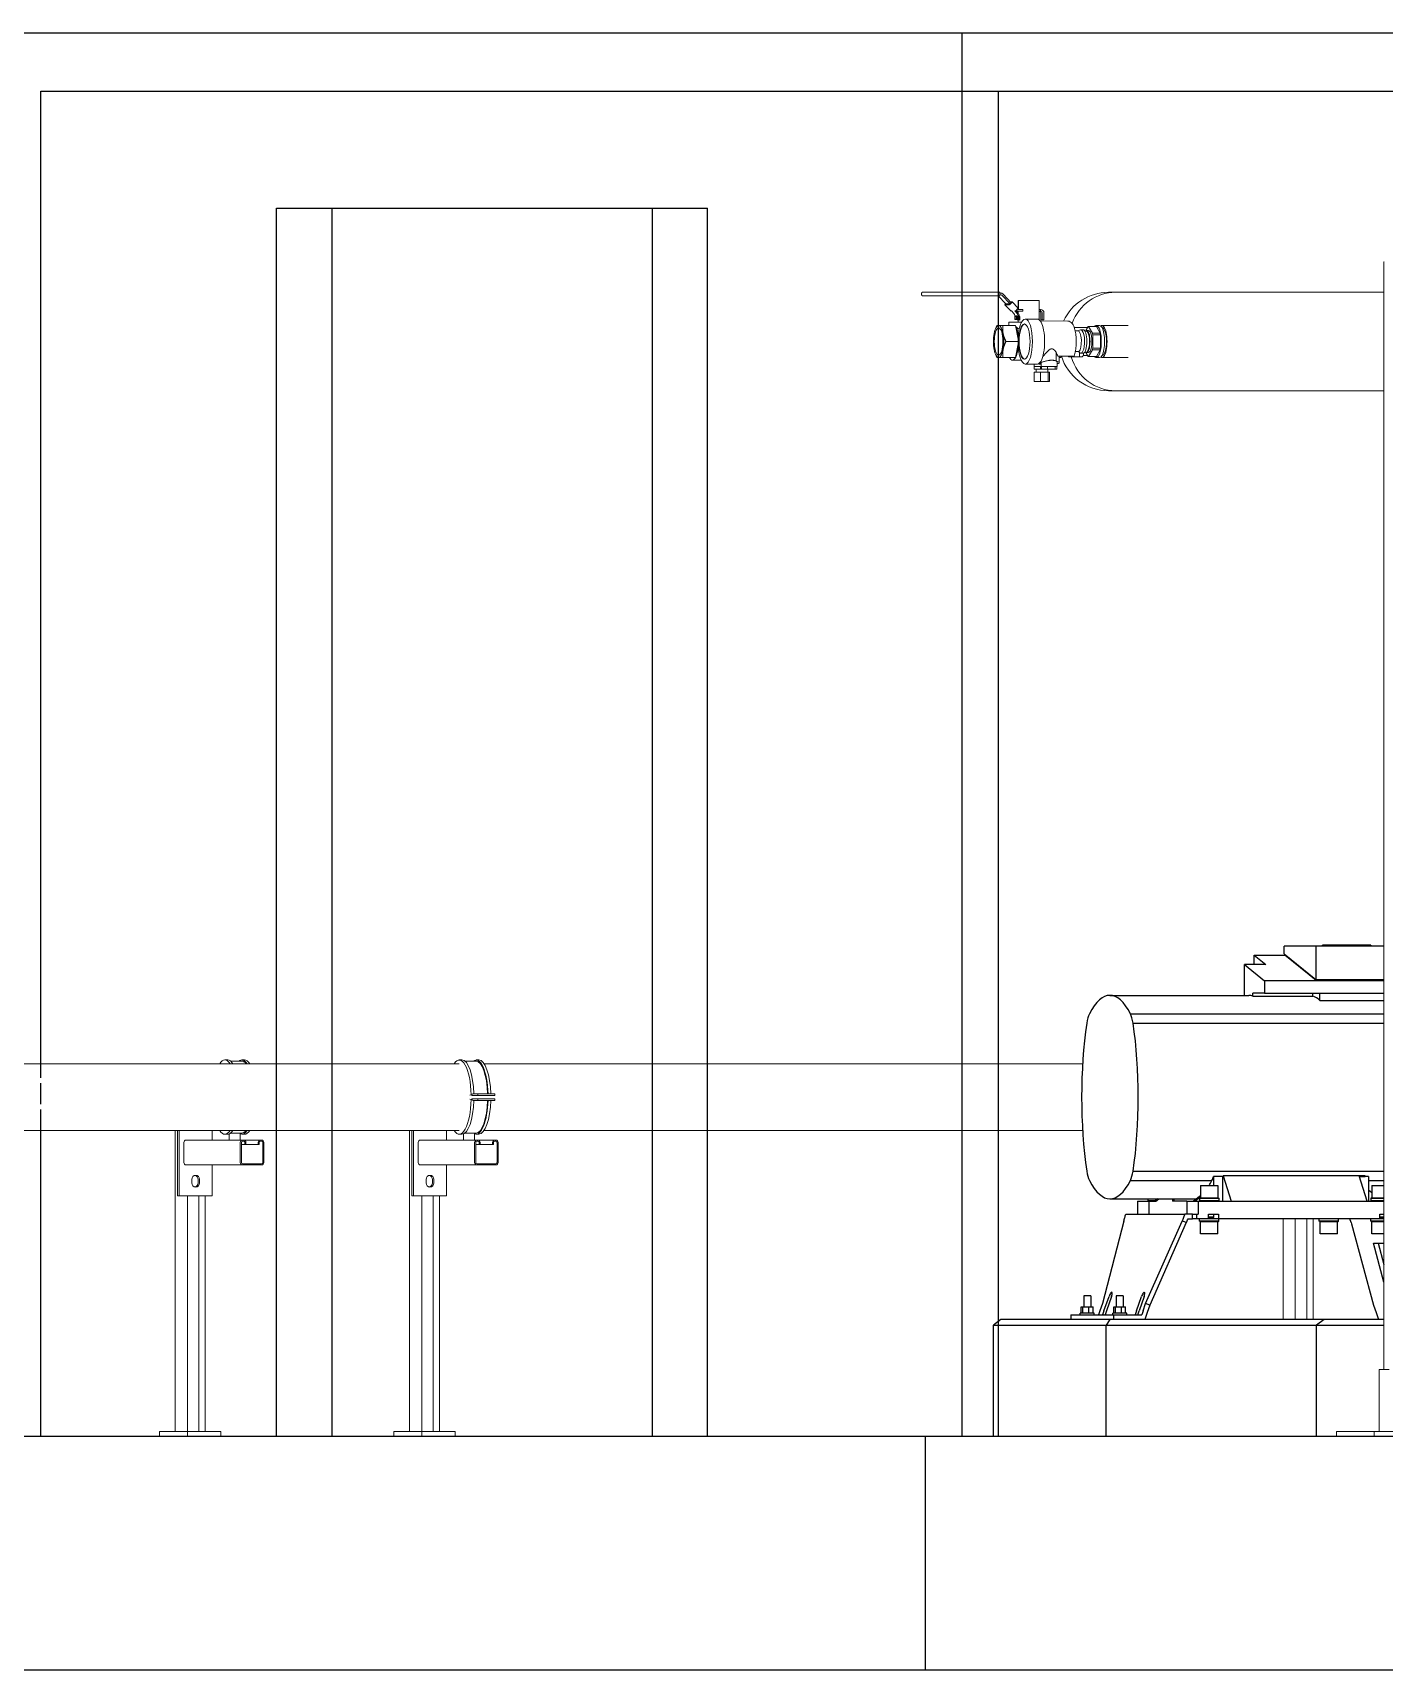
# Model space of a CAD drawing. Header units: millimetres. Extents: x -4172 to 126100, y -2 to 142133.
# Drawn here: x 5782 to 8093, y 42418 to 45218 of the extents above; entities that cross this region are included whole.
import ezdxf

# ---------------------------------------------------------------- set-up
doc = ezdxf.new("R2010")
doc.units = ezdxf.units.MM
doc.header["$LTSCALE"] = 100
doc.linetypes.add('DASHED', pattern=[0.2067, 0.1654, -0.0413])
doc.layers.add('Hidden', color=7, linetype='DASHED', lineweight=25)
doc.layers.add('Visible', color=7, linetype='Continuous', lineweight=25)
doc.layers.add('P_Biomass (BM)', color=150, linetype='Continuous', lineweight=18, true_color=0x007fff)

msp = doc.modelspace()

# ---------------------------------------------------------------- linework, layer by layer
at = {"layer": 'Hidden', "ltscale": 2.176968}
msp.add_line((5796, 43340.43), (5796, 43454.73), dxfattribs=at)
at = {"layer": 'P_Biomass (BM)'}
for p, q in [((8091.98, 44825.58), (8092.19, 44825.58)), ((8091.98, 42931.58), (8091.98, 44825.58)), ((8092.86, 44825.58), (8092.19, 44825.58)), ((7302.06, 44769.45), (7302.06, 44772.45)), ((7435.23, 44774.01), (7310.67, 44774.01)), ((7435.71, 44769.51), (7435.71, 44772.51)), ((7437.12, 44772.51), (7435.71, 44772.51)), ((7633.33, 44773.73), (7621.2, 44773.73)), ((7633.33, 44773.73), (7621.2, 44773.73)), ((7633.33, 44773.73), (8091.98, 44773.73)), ((7428.17, 44767.95), (7303.61, 44767.95)), ((7428.17, 44767.95), (7435.23, 44768.01)), ((7446.06, 44753.81), (7432.62, 44767.99)), ((7437.13, 44769.51), (7435.71, 44769.51)), ((7453.12, 44753.87), (7439.14, 44768.63)), ((7455.13, 44755.99), (7441.14, 44770.75)), ((7444.48, 44752.43), (7454.53, 44741.82)), ((7451.95, 44752.46), (7444.56, 44752.4)), ((7445.08, 44753.45), (7445.74, 44754.15)), ((7446.06, 44753.81), (7453.12, 44753.87)), ((7455.13, 44755.99), (7453.12, 44753.87)), ((7453.43, 44753.52), (7456.11, 44756.35)), ((7456.63, 44757.41), (7453.81, 44757.39)), ((7456.72, 44757.38), (7466.77, 44746.77)), ((7466.16, 44745.75), (7463.49, 44742.92)), ((7475.25, 44744.51), (7467.2, 44744.51)), ((7475.25, 44744.51), (7475.26, 44741.51)), ((7505.44, 44744.49), (7503.18, 44744.5)), ((7503.18, 44741.5), (7503.18, 44744.5)), ((7503.2, 44759.59), (7503.22, 44744.5)), ((7505.44, 44741.49), (7505.44, 44744.49)), ((7462.4, 44717.12), (7441.05, 44717.12)), ((7450.96, 44717.12), (7450.96, 44722.52)), ((7451.2, 44722.53), (7463.4, 44722.63)), ((7455.42, 44741.8), (7454.62, 44741.79)), ((7455.42, 44741.8), (7459.68, 44737.3)), ((7461.07, 44733.77), (7461.07, 44727.52)), ((7461.07, 44727.52), (7462.38, 44727.53)), ((7461.07, 44727.52), (7462.42, 44727.52)), ((7462, 44741.85), (7461.2, 44741.85)), ((7461.2, 44741.85), (7465.46, 44737.35)), ((7461.29, 44732.47), (7463.86, 44732.49)), ((7461.3, 44727.79), (7461.29, 44732.47)), ((7461.3, 44727.79), (7463.87, 44727.81)), ((7467.33, 44726.36), (7461.3, 44727.79)), ((7466.83, 44693.37), (7462.4, 44717.12)), ((7465.4, 44733.8), (7462.51, 44733.78)), ((7462.51, 44733.78), (7462.51, 44732.48)), ((7464.41, 44733.78), (7462.51, 44733.78)), ((7463.16, 44742.6), (7466.8, 44738.77)), ((7463.86, 44732.49), (7465.4, 44732.49)), ((7463.87, 44727.81), (7463.86, 44732.49)), ((7469.9, 44726.38), (7463.87, 44727.81)), ((7467.22, 44741.45), (7464.25, 44741.45)), ((7464.41, 44733.78), (7465.4, 44733.79)), ((7464.41, 44732.49), (7464.41, 44733.78)), ((7465.41, 44727.56), (7465.4, 44733.8)), ((7465.41, 44727.56), (7466.85, 44727.57)), ((7467.3, 44727.56), (7465.41, 44727.56)), ((7466.85, 44733.82), (7466.85, 44727.57)), ((7466.85, 44727.57), (7468.75, 44727.57)), ((7475.26, 44741.51), (7467.2, 44741.51)), ((7467.22, 44741.46), (7467.22, 44738.27)), ((7467.23, 44726.38), (7467.23, 44722.64)), ((7467.3, 44727.56), (7468.75, 44727.57)), ((7468.74, 44733.82), (7468.75, 44727.57)), ((7468.74, 44732.49), (7469.89, 44732.49)), ((7469.89, 44732.49), (7469.9, 44726.38)), ((7472.16, 44721.36), (7472.16, 44722.63)), ((7499.93, 44728.05), (7479.12, 44728.05)), ((7505.44, 44741.49), (7503.18, 44741.5)), ((7503.22, 44741.49), (7503.23, 44726.65)), ((7552.22, 44724.59), (7504.73, 44725.03)), ((7505.72, 44738.47), (7505.73, 44726.47)), ((7505.73, 44726.47), (7508.3, 44726.49)), ((7505.73, 44726.47), (7508.57, 44726.47)), ((7508.3, 44726.49), (7508.29, 44738.49)), ((7511.14, 44726.49), (7508.3, 44726.49)), ((7508.57, 44726.47), (7511.14, 44726.49)), ((7511.14, 44726.49), (7511.13, 44738.49)), ((7606, 44717.08), (7600.32, 44717.08)), ((7655.26, 44716.83), (7610.25, 44716.83)), ((7428.46, 44711.84), (7429.41, 44713.98)), ((7466.77, 44689.67), (7446.17, 44689.67)), ((7585.72, 44713.73), (7562.96, 44713.73)), ((7569.26, 44707.83), (7564.62, 44707.83)), ((7568.9, 44707.83), (7573.35, 44709.55)), ((7578.06, 44709.7), (7574.14, 44709.7)), ((7583.28, 44707.58), (7580.95, 44707.58)), ((7586.59, 44715.29), (7582.67, 44708.24)), ((7587.06, 44708.58), (7583.82, 44708.58)), ((7600.32, 44715.33), (7587.06, 44715.33)), ((7587.54, 44715.29), (7600.79, 44715.29)), ((7593.98, 44703.71), (7587.54, 44715.29)), ((7607.23, 44703.71), (7593.98, 44703.71)), ((7594.45, 44701.16), (7607.71, 44701.16)), ((7594.45, 44678), (7594.45, 44701.16)), ((7607.23, 44703.71), (7600.79, 44715.29)), ((7607.71, 44678), (7607.71, 44701.16)), ((7428.46, 44667.32), (7429.39, 44665.24)), ((7452.25, 44662.04), (7430.9, 44662.04)), ((7462.45, 44662.12), (7441.1, 44662.12)), ((7452.25, 44662.04), (7462.45, 44662.12)), ((7462.45, 44662.12), (7466.83, 44685.89)), ((7531.74, 44671.12), (7531.74, 44656.71)), ((7537.13, 44664.58), (7537.13, 44652.91)), ((7537.13, 44662.12), (7539.67, 44662.12)), ((7553.03, 44664.58), (7553.03, 44663.28)), ((7555.28, 44663.28), (7553.03, 44663.28)), ((7555.28, 44664.58), (7555.28, 44663.28)), ((7560.37, 44663.28), (7555.28, 44663.28)), ((7560.06, 44664.58), (7562.64, 44664.58)), ((7560.37, 44664.58), (7560.37, 44663.28)), ((7560.37, 44663.28), (7571.99, 44663.28)), ((7571.99, 44670.69), (7571.99, 44663.28)), ((7575.14, 44663.28), (7571.99, 44663.28)), ((7574.54, 44669.49), (7578.46, 44669.49)), ((7585.72, 44665.43), (7578.2, 44665.43)), ((7578.46, 44669.49), (7578.46, 44666.78)), ((7583.28, 44671.58), (7580.95, 44671.58)), ((7582.67, 44670.92), (7586.59, 44663.87)), ((7587.06, 44670.58), (7583.82, 44670.58)), ((7600.32, 44663.83), (7587.06, 44663.83)), ((7587.54, 44663.87), (7593.98, 44675.45)), ((7600.79, 44663.87), (7587.54, 44663.87)), ((7593.98, 44675.45), (7607.23, 44675.45)), ((7607.71, 44678), (7594.45, 44678)), ((7606, 44662.08), (7600.32, 44662.08)), ((7600.79, 44663.87), (7607.23, 44675.45)), ((7655.26, 44662.33), (7610.25, 44662.33)), ((7472.27, 44657.58), (7457.33, 44657.58)), ((7499.93, 44651.11), (7479.12, 44651.11)), ((7494.25, 44651.11), (7494.25, 44647.08)), ((7494.25, 44647.08), (7494.62, 44647.08)), ((7495.18, 44647.08), (7494.62, 44647.08)), ((7494.62, 44647.08), (7494.62, 44642.08)), ((7505.04, 44642.08), (7494.62, 44642.08)), ((7505.04, 44637.08), (7494.62, 44637.08)), ((7494.62, 44637.08), (7494.62, 44621.08)), ((7495.18, 44647.08), (7504.48, 44647.08)), ((7497.75, 44642.08), (7497.75, 44637.08)), ((7502.14, 44651.73), (7502.14, 44651.08)), ((7502.14, 44651.08), (7506.45, 44651.08)), ((7505.04, 44647.08), (7504.48, 44647.08)), ((7505.74, 44647.08), (7505.04, 44647.08)), ((7505.04, 44647.08), (7505.04, 44642.08)), ((7506.83, 44642.08), (7505.04, 44642.08)), ((7518.16, 44637.08), (7505.04, 44637.08)), ((7505.04, 44637.08), (7505.04, 44621.08)), ((7505.74, 44647.08), (7506.45, 44647.08)), ((7506.45, 44653.16), (7506.45, 44647.08)), ((7506.45, 44647.08), (7506.83, 44647.08)), ((7506.63, 44653.9), (7506.63, 44653.9)), ((7507.38, 44647.08), (7506.83, 44647.08)), ((7506.83, 44647.08), (7506.83, 44642.08)), ((7517.24, 44642.08), (7506.83, 44642.08)), ((7507.38, 44647.08), (7516.68, 44647.08)), ((7517.24, 44647.08), (7516.68, 44647.08)), ((7517.94, 44647.08), (7517.24, 44647.08)), ((7517.24, 44647.08), (7517.24, 44642.08)), ((7530.36, 44642.08), (7517.24, 44642.08)), ((7517.75, 44642.08), (7517.75, 44637.08)), ((7517.94, 44647.08), (7529.66, 44647.08)), ((7520.87, 44637.08), (7518.16, 44637.08)), ((7518.16, 44637.08), (7518.16, 44621.08)), ((7520.87, 44637.08), (7520.87, 44621.08)), ((7530.36, 44647.08), (7529.66, 44647.08)), ((7530.51, 44647.08), (7530.36, 44647.08)), ((7530.36, 44647.08), (7530.36, 44642.08)), ((7533.07, 44642.08), (7530.36, 44642.08)), ((7530.51, 44647.08), (7533.45, 44647.08)), ((7533.07, 44647.08), (7533.07, 44642.08)), ((7533.45, 44654.84), (7533.45, 44647.08)), ((7535.01, 44652.08), (7533.45, 44652.08)), ((7505.04, 44621.08), (7494.62, 44621.08)), ((7518.16, 44621.08), (7505.04, 44621.08)), ((7520.87, 44621.08), (7518.16, 44621.08)), ((7621.2, 44605.43), (7633.33, 44605.43)), ((7621.2, 44605.43), (7633.33, 44605.43)), ((7633.33, 44605.43), (8091.98, 44605.43)), ((6110.95, 43461.08), (6115.69, 43461.08)), ((6120.77, 43459.08), (6139.84, 43459.08)), ((6139.84, 43461.08), (6144.57, 43461.08)), ((6511.51, 43461.08), (6516.25, 43461.08)), ((6521.33, 43459.08), (6540.4, 43459.08)), ((6540.4, 43461.08), (6545.13, 43461.08)), ((5750.57, 43454.73), (6511.51, 43454.73)), ((6554.02, 43454.73), (7577.23, 43454.73)), ((6529.83, 43401.17), (6531.86, 43401.57)), ((6531.86, 43401.57), (6534.23, 43401.57)), ((6533.59, 43401.44), (6532.79, 43401.28)), ((6543.42, 43400.58), (6532.8, 43400.58)), ((6534.2, 43403.08), (6543.42, 43403.08)), ((6543.42, 43403.08), (6572.31, 43403.08)), ((6543.42, 43403.08), (6543.42, 43400.58)), ((6572.31, 43400.58), (6543.42, 43400.58)), ((6572.31, 43400.58), (6572.31, 43403.08)), ((6529.83, 43393.99), (6531.86, 43393.59)), ((6531.86, 43393.59), (6534.23, 43393.59)), ((6533.59, 43393.72), (6532.79, 43393.87)), ((6543.42, 43394.58), (6532.8, 43394.58)), ((6534.2, 43392.08), (6543.42, 43392.08)), ((6572.31, 43394.58), (6543.42, 43394.58)), ((6543.42, 43392.08), (6543.42, 43394.58)), ((6543.42, 43392.08), (6572.31, 43392.08)), ((6572.31, 43394.58), (6572.31, 43392.08)), ((5750.57, 43340.43), (6511.51, 43340.43)), ((6025.7, 42825.58), (6025.7, 43340.43)), ((6029.99, 43340.43), (6029.99, 43228.83)), ((6032.56, 43340.43), (6032.56, 43228.83)), ((6040.85, 43285.58), (6040.85, 43320.08)), ((6044.64, 43324.08), (6140.97, 43324.08)), ((6089.38, 43324.08), (6089.38, 43340.43)), ((6115.69, 43334.08), (6110.95, 43334.08)), ((6118.26, 43334.59), (6118.26, 43324.08)), ((6120.77, 43336.08), (6137.26, 43336.08)), ((6137.18, 43320.08), (6137.18, 43285.58)), ((6137.26, 43336.08), (6137.26, 43324.08)), ((6139.84, 43336.08), (6137.26, 43336.08)), ((6139.07, 43285.58), (6139.07, 43320.08)), ((6139.07, 43316.58), (6144.85, 43316.58)), ((6144.57, 43334.08), (6139.84, 43334.08)), ((6142.96, 43324.08), (6140.97, 43324.08)), ((6140.97, 43322.08), (6142.96, 43322.08)), ((6142.96, 43324.08), (6171.65, 43324.08)), ((6144.85, 43320.08), (6144.85, 43316.58)), ((6144.85, 43316.58), (6146.75, 43316.58)), ((6146.75, 43316.58), (6146.75, 43320.08)), ((6146.75, 43316.58), (6167.86, 43316.58)), ((6167.86, 43320.08), (6167.86, 43316.58)), ((6167.86, 43316.58), (6169.76, 43316.58)), ((6169.76, 43316.58), (6169.76, 43320.08)), ((6173.64, 43324.08), (6171.65, 43324.08)), ((6171.65, 43322.08), (6173.64, 43322.08)), ((6175.54, 43320.08), (6175.54, 43285.58)), ((6177.43, 43285.58), (6177.43, 43320.08)), ((6426.27, 42825.58), (6426.27, 43340.43)), ((6430.55, 43340.43), (6430.55, 43228.83)), ((6433.12, 43340.43), (6433.12, 43228.83)), ((6441.41, 43285.58), (6441.41, 43320.08)), ((6445.2, 43324.08), (6541.53, 43324.08)), ((6489.94, 43324.08), (6489.94, 43340.43)), ((6516.25, 43334.08), (6511.51, 43334.08)), ((6518.82, 43334.59), (6518.82, 43324.08)), ((6521.33, 43336.08), (6537.82, 43336.08)), ((6537.74, 43320.08), (6537.74, 43285.58)), ((6537.82, 43336.08), (6537.82, 43324.08)), ((6540.4, 43336.08), (6537.82, 43336.08)), ((6539.64, 43285.58), (6539.64, 43320.08)), ((6539.64, 43316.58), (6545.41, 43316.58)), ((6545.13, 43334.08), (6540.4, 43334.08)), ((6543.52, 43324.08), (6541.53, 43324.08)), ((6541.53, 43322.08), (6543.52, 43322.08)), ((6543.52, 43324.08), (6572.21, 43324.08)), ((6545.41, 43320.08), (6545.41, 43316.58)), ((6545.41, 43316.58), (6547.31, 43316.58)), ((6547.31, 43316.58), (6547.31, 43320.08)), ((6547.31, 43316.58), (6568.43, 43316.58)), ((6554.02, 43340.43), (7577.23, 43340.43)), ((6568.43, 43320.08), (6568.43, 43316.58)), ((6568.43, 43316.58), (6570.32, 43316.58)), ((6570.32, 43316.58), (6570.32, 43320.08)), ((6574.2, 43324.08), (6572.21, 43324.08)), ((6572.21, 43322.08), (6574.2, 43322.08)), ((6576.1, 43320.08), (6576.1, 43285.58)), ((6577.99, 43285.58), (6577.99, 43320.08)), ((6044.64, 43281.58), (6140.97, 43281.58)), ((6089.38, 43228.83), (6089.38, 43281.58)), ((6173.64, 43283.58), (6140.97, 43283.58)), ((6140.97, 43281.58), (6173.64, 43281.58)), ((6445.2, 43281.58), (6541.53, 43281.58)), ((6489.94, 43228.83), (6489.94, 43281.58)), ((6574.2, 43283.58), (6541.53, 43283.58)), ((6541.53, 43281.58), (6574.2, 43281.58)), ((6054.34, 43250.83), (6054.34, 43256.83)), ((6065.03, 43250.83), (6065.03, 43256.83)), ((6067.6, 43256.83), (6067.6, 43250.83)), ((6454.9, 43250.83), (6454.9, 43256.83)), ((6465.59, 43250.83), (6465.59, 43256.83)), ((6468.16, 43256.83), (6468.16, 43250.83)), ((6029.99, 43228.83), (6032.56, 43228.83)), ((6032.56, 43228.83), (6089.38, 43228.83)), ((6046.77, 42825.58), (6046.77, 43228.83)), ((6066.55, 42825.58), (6066.55, 43228.83)), ((6077.46, 42825.58), (6077.46, 43228.83)), ((6430.55, 43228.83), (6433.12, 43228.83)), ((6433.12, 43228.83), (6489.94, 43228.83)), ((6447.33, 42825.58), (6447.33, 43228.83)), ((6467.12, 42825.58), (6467.12, 43228.83)), ((6478.02, 42825.58), (6478.02, 43228.83)), ((7919.79, 43017.58), (7919.79, 43189.58)), ((7940.86, 43017.58), (7940.86, 43189.58)), ((7960.64, 43017.58), (7960.64, 43189.58)), ((7971.54, 43017.58), (7971.54, 43189.58)), ((8084.31, 42931.58), (8101.11, 42931.58)), ((8084.31, 42825.58), (8084.31, 42931.58)), ((5999.41, 42825.58), (6046.93, 42825.58)), ((5999.41, 42817.58), (5999.41, 42825.58)), ((6046.93, 42825.58), (6103.75, 42825.58)), ((6046.93, 42817.58), (6046.93, 42825.58)), ((6103.75, 42817.58), (6103.75, 42825.58)), ((6399.97, 42825.58), (6447.49, 42825.58)), ((6399.97, 42817.58), (6399.97, 42825.58)), ((6447.49, 42825.58), (6504.31, 42825.58)), ((6447.49, 42817.58), (6447.49, 42825.58)), ((6504.31, 42817.58), (6504.31, 42825.58)), ((8011.16, 42825.58), (8075.39, 42825.58)), ((8011.16, 42817.58), (8011.16, 42825.58)), ((8075.39, 42825.58), (8264.79, 42825.58)), ((8075.39, 42817.58), (8075.39, 42825.58))]:
    msp.add_line(p, q, dxfattribs=at)
for centre, radius, start, end in [((7310.67, 44772.51), 1.5, 90, 90.22106), ((7621.2, 44689.58), 84.15, 90, 155.36175), ((7621.2, 44689.58), 84.15, 90, 155.36175), ((7621.2, 44689.58), 84.15, 197.28282, 270), ((7621.2, 44689.58), 84.15, 197.28282, 270)]:
    msp.add_arc(centre, radius, start, end, dxfattribs=at)
for centre, major_axis, ratio, start_param, end_param in [((7435.23, 44772.51), (0, 1.5), 0.3211089, 4.7151113, 6.2831853), ((7437.13, 44766.51), (-0.05, 6), 0.9470388, 5.4897584, 6.2751565), ((7633.33, 44689.58), (0, 84.15), 0.9470423, 0, 1.1916114), ((7435.23, 44769.51), (0, -1.5), 0.3211089, 0.0027223, 1.5735187), ((7437.13, 44766.51), (-0.03, 3), 0.9470388, 5.4897584, 6.2751565), ((7445.57, 44753.46), (-1.09, -1.03), 0.2252352, 4.9495229, 6.5203192), ((7452.95, 44753.52), (-1.09, -1.03), 0.2252352, 0.2371339, 1.8079302), ((7455.63, 44756.35), (1.09, 1.03), 0.2252352, 4.9495229, 6.5203192), ((7467.19, 44747.51), (0.03, -3), 0.9470388, 5.6489844, 6.2751565), ((7465.68, 44745.74), (1.09, 1.03), 0.2252352, 4.9495229, 6.2831853), ((7485.2, 44759.58), (-18, -0.02), 0.0025782, 3.1415929, 6.2831855), ((7505.45, 44738.49), (-0.05, 6), 0.9470388, 4.7043602, 6.2751565), ((7433.65, 44689.58), (0, 27.5), 0.3211089, 0.0027223, 1.0499199), ((7433.65, 44689.58), (0, 27.5), 0.3211089, 5.2387101, 6.2859077), ((7455.46, 44722.53), (-4.5, 0), 0.0025782, 5.9562854, 6.2831868), ((7455.62, 44742.85), (-1.09, -1.03), 0.2252352, 0, 0.2371339), ((7456.33, 44733.77), (0.04, -5), 0.9470388, 1.5627675, 2.3481657), ((7463, 44742.91), (-1.09, -1.03), 0.2252352, 0.2371339, 1.8079302), ((7467.66, 44722.63), (-4.5, 0), 0.0025782, 3.1415927, 5.956284), ((7467.19, 44747.51), (0.05, -6), 0.9470388, 5.5691187, 6.2751565), ((7462.11, 44733.82), (0.04, -5), 0.9470388, 1.5627675, 2.3481657), ((7462.11, 44733.82), (0.06, -7), 0.9470388, 1.5627675, 2.3481657), ((7485.22, 44741.48), (-18, -0.02), 0.0025782, 5.2988205, 6.2831853), ((7485.23, 44722.41), (-18, 3.84), 0.0716359, 5.7475548, 6.195741), ((7478.28, 44689.58), (0, 30), 0.3211089, 0.0370814, 3.1045112), ((7499.93, 44689.58), (0, -38.47), 0.3211089, 0, 3.1415927), ((7485.22, 44741.48), (18, 0.02), 0.0025782, 0, 0.0627668), ((7502.88, 44738.47), (-0.03, 3), 0.9470388, 4.7043602, 6.1539212), ((7505.45, 44738.49), (-0.03, 3), 0.9470388, 4.7043602, 6.2751565), ((7600.32, 44689.58), (0, -27.5), 0.3211089, 5.9245128, 9.7834505), ((7606, 44689.58), (0, -27.5), 0.3211089, 0, 3.1415927), ((7610.25, 44689.58), (0, -27.25), 0.3211089, 6.0578204, 9.6501429), ((7433.65, 44689.58), (0, -27.5), 0.3211089, 4.1915125, 5.2387101), ((7433.65, 44689.58), (0, 27.5), 0.3211089, 4.1915125, 5.2387101), ((7457.33, 44689.58), (0, -32), 0.3211089, 1.8694906, 2.5086037), ((7569.26, 44689.58), (0, -18.25), 0.3211089, 0.2974195, 3.1415927), ((7574.14, 44689.58), (0, -20.12), 0.3211089, 0.0621518, 3.2653176), ((7578.06, 44689.58), (0, -20.12), 0.3211089, 0.0621518, 3.1415927), ((7583.82, 44689.58), (0, -19), 0.3211089, 5.9573023, 9.7506609), ((7583.28, 44689.58), (0, -18), 0.3211089, 0, 3.1415927), ((7587.06, 44689.58), (0, 25.75), 0.3211089, 6.2259621, 6.3404085), ((7587.06, 44689.58), (0, -19), 0.3211089, 0, 3.1415927), ((7587.06, 44689.58), (0, 25.75), 0.3211089, 5.1787645, 5.293211), ((7600.32, 44689.58), (0, 25.75), 0.3211089, 6.2259621, 6.2831853), ((7600.32, 44689.58), (0, 25.75), 0.3211089, 5.1787645, 5.293211), ((7610.25, 44689.58), (0, -23.9), 0.3211089, 0.0163787, 3.125214), ((7433.65, 44689.58), (0, -27.5), 0.3211089, 5.2387101, 6.2859077), ((7433.65, 44689.58), (0, -27.5), 0.3211089, 0.0027223, 1.0499199), ((7457.33, 44689.58), (0, -32), 0.3211089, 5.7490763, 7.5552873), ((7633.33, 44689.58), (0, -84.15), 0.9470423, 5.0302518, 6.2831853), ((7575.14, 44666.78), (0, -3.5), 0.9470423, 0, 1.5707963), ((7587.06, 44689.58), (0, -25.75), 0.3211089, 6.2259621, 6.3404085), ((7587.06, 44689.58), (0, 25.75), 0.3211089, 4.131567, 4.2460134), ((7600.32, 44689.58), (0, -25.75), 0.3211089, 0, 0.0572232), ((7600.32, 44689.58), (0, 25.75), 0.3211089, 4.131567, 4.2460134), ((7499.72, 44752.08), (-0.92, 100), 0.3210845, 3.2181562, 3.3297961), ((6110.95, 43397.58), (0, 63.5), 0.3211089, 5.8321585, 6.7342121), ((6115.69, 43397.58), (0, 63.5), 0.3211089, 5.8321585, 6.2831853), ((6139.84, 43397.58), (0, 63.5), 0.3211089, 5.8321585, 6.5348311), ((6139.84, 43397.58), (0, 61.5), 0.3211089, 5.9048161, 6.2831853), ((6144.57, 43397.58), (0, 63.5), 0.3211089, 5.8321585, 6.2831853), ((6511.51, 43397.58), (0, 63.5), 0.3211089, 4.7752285, 6.7342121), ((6516.25, 43397.58), (0, 63.5), 0.3211089, 4.7991118, 6.2831853), ((6540.4, 43397.58), (0, 63.5), 0.3211089, 4.7991118, 6.5348311), ((6540.4, 43397.58), (0, 61.5), 0.3211089, 4.8019395, 6.2831853), ((6545.13, 43397.58), (0, 63.5), 0.3211089, 4.7991118, 6.2831853), ((6513.88, 43397.58), (0, 59), 0.3211089, 4.7632584, 4.7752285), ((6511.51, 43397.58), (0, -63.5), 0.3211089, 5.8321585, 7.7911421), ((6516.25, 43397.58), (0, -63.5), 0.3211089, 0, 1.4840735), ((6513.88, 43397.58), (0, -59), 0.3211089, 1.5079568, 1.5199269), ((6540.4, 43397.58), (0, -63.5), 0.3211089, 6.1565728, 7.7672588), ((6540.4, 43397.58), (0, -61.5), 0.3211089, 0, 1.4812458), ((6545.13, 43397.58), (0, -63.5), 0.3211089, 0, 1.4840735), ((6044.64, 43320.08), (0, 4), 0.9470423, 0, 1.5707963), ((6110.95, 43397.58), (0, -63.5), 0.3211089, 5.8321585, 6.7342121), ((6115.69, 43397.58), (0, -63.5), 0.3211089, 0, 0.4510268), ((6140.97, 43320.08), (0, 4), 0.9470423, 0, 1.5707963), ((6139.84, 43397.58), (0, -63.5), 0.3211089, 6.1565728, 6.7342121), ((6140.97, 43320.08), (0, 2), 0.9470423, 0, 1.5707963), ((6139.84, 43397.58), (0, -61.5), 0.3211089, 0, 0.3783692), ((6142.96, 43320.08), (0, 4), 0.9470423, 4.712389, 6.2831853), ((6142.96, 43320.08), (0, 2), 0.9470423, 4.712389, 6.2831853), ((6144.57, 43397.58), (0, -63.5), 0.3211089, 0, 0.4510268), ((6171.65, 43320.08), (0, 4), 0.9470423, 0, 1.5707963), ((6171.65, 43320.08), (0, 2), 0.9470423, 0, 1.5707963), ((6173.64, 43320.08), (0, 4), 0.9470423, 4.712389, 6.2831853), ((6173.64, 43320.08), (0, 2), 0.9470423, 4.712389, 6.2831853), ((6445.2, 43320.08), (0, 4), 0.9470423, 0, 1.5707963), ((6541.53, 43320.08), (0, 4), 0.9470423, 0, 1.5707963), ((6541.53, 43320.08), (0, 2), 0.9470423, 0, 1.5707963), ((6543.52, 43320.08), (0, 4), 0.9470423, 4.712389, 6.2831853), ((6543.52, 43320.08), (0, 2), 0.9470423, 4.712389, 6.2831853), ((6572.21, 43320.08), (0, 4), 0.9470423, 0, 1.5707963), ((6572.21, 43320.08), (0, 2), 0.9470423, 0, 1.5707963), ((6574.2, 43320.08), (0, 4), 0.9470423, 4.712389, 6.2831853), ((6574.2, 43320.08), (0, 2), 0.9470423, 4.712389, 6.2831853), ((6044.64, 43285.58), (0, -4), 0.9470423, 4.712389, 6.2831853), ((6060.97, 43256.83), (0, 7), 0.9470423, 4.712389, 7.8539816), ((6058.4, 43256.83), (0, 7), 0.9470423, 4.712389, 6.0882007), ((6140.97, 43285.58), (0, -4), 0.9470423, 4.712389, 6.2831853), ((6140.97, 43285.58), (0, -2), 0.9470423, 4.712389, 6.2831853), ((6173.64, 43285.58), (0, -4), 0.9470423, 0, 1.5707963), ((6173.64, 43285.58), (0, -2), 0.9470423, 0, 1.5707963), ((6445.2, 43285.58), (0, -4), 0.9470423, 4.712389, 6.2831853), ((6461.53, 43256.83), (0, 7), 0.9470423, 4.712389, 7.8539816), ((6458.96, 43256.83), (0, 7), 0.9470423, 4.712389, 6.0882007), ((6541.53, 43285.58), (0, -4), 0.9470423, 4.712389, 6.2831853), ((6541.53, 43285.58), (0, -2), 0.9470423, 4.712389, 6.2831853), ((6574.2, 43285.58), (0, -4), 0.9470423, 0, 1.5707963), ((6574.2, 43285.58), (0, -2), 0.9470423, 0, 1.5707963), ((6060.97, 43250.83), (0, -7), 0.9470423, 4.712389, 7.8539816), ((6058.4, 43250.83), (0, -7), 0.9470423, 0.1949846, 1.5707963), ((6461.53, 43250.83), (0, -7), 0.9470423, 4.712389, 7.8539816), ((6458.96, 43250.83), (0, -7), 0.9470423, 0.1949846, 1.5707963)]:
    msp.add_ellipse(centre, major_axis=major_axis, ratio=ratio, start_param=start_param, end_param=end_param, dxfattribs=at)
for centre, major_axis in [((7479.12, 44689.58), (0, -38.47)), ((7477.73, 44689.58), (0, -29.99)), ((7433.65, 44689.58), (0, 23.16))]:
    msp.add_ellipse(centre, major_axis=major_axis, ratio=0.3211089, dxfattribs=at)
for points, knots in [([(7302.06, 44772.45), (7302.06, 44772.61), (7302.08, 44772.78), (7302.19, 44773.08), (7302.26, 44773.23), (7302.45, 44773.48), (7302.57, 44773.6), (7302.76, 44773.73), (7302.83, 44773.77), (7302.95, 44773.83), (7303.01, 44773.85), (7303.11, 44773.89), (7303.15, 44773.9), (7303.23, 44773.92), (7303.27, 44773.93), (7303.33, 44773.94), (7303.35, 44773.94), (7303.4, 44773.95), (7303.42, 44773.95), (7303.47, 44773.95), (7303.49, 44773.95), (7303.57, 44773.96), (7303.61, 44773.96), (7303.88, 44773.97), (7304.2, 44773.97), (7305.59, 44773.98), (7307.09, 44773.99), (7309.56, 44774), (7310.1, 44774.01), (7310.67, 44774.01)], [0, 0, 0, 0, 0.0487732, 0.0487732, 0.0966535, 0.0966535, 0.1445048, 0.1445048, 0.1675682, 0.1675682, 0.1878586, 0.1878586, 0.2017185, 0.2017185, 0.2201331, 0.2201331, 0.2365141, 0.2365141, 0.261999, 0.261999, 0.3180522, 0.3180522, 0.485968, 0.485968, 0.991285, 0.991285, 1.9978388, 1.9978388, 2.2585689, 2.2585689, 2.2585689, 2.2585689]), ([(7303.55, 44767.95), (7303.52, 44767.95), (7303.49, 44767.95), (7303.41, 44767.96), (7303.39, 44767.96), (7303.33, 44767.97), (7303.31, 44767.97), (7303.24, 44767.99), (7303.2, 44768), (7303.1, 44768.02), (7303.05, 44768.04), (7302.9, 44768.1), (7302.8, 44768.15), (7302.62, 44768.28), (7302.54, 44768.35), (7302.35, 44768.55), (7302.25, 44768.7), (7302.14, 44768.95), (7302.11, 44769.04), (7302.07, 44769.24), (7302.06, 44769.35), (7302.06, 44769.45)], [0, 0, 0, 0, 0.09298092, 0.09298092, 0.12006716, 0.12006716, 0.13733567, 0.13733567, 0.15474211, 0.15474211, 0.17205174, 0.17205174, 0.20678038, 0.20678038, 0.23781933, 0.23781933, 0.29030674, 0.29030674, 0.32021674, 0.32021674, 0.35139918, 0.35139918, 0.35139918, 0.35139918]), ([(7562.64, 44664.58), (7563.7, 44667.35), (7564.54, 44670.56), (7565.74, 44677.34), (7566.13, 44680.85), (7566.5, 44687.97), (7566.49, 44691.57), (7566.1, 44698.6), (7565.71, 44702.02), (7564.56, 44708.44), (7563.8, 44711.43), (7561.82, 44716.84), (7560.61, 44719.23), (7558.17, 44722.04), (7557.28, 44722.84), (7555.06, 44724.13), (7553.66, 44724.58), (7552.22, 44724.59)], [0.6973327, 0.6973327, 0.6973327, 0.6973327, 1.0676501, 1.0676501, 1.4096455, 1.4096455, 1.7438684, 1.7438684, 2.0782061, 2.0782061, 2.4203755, 2.4203755, 2.7879374, 2.7879374, 2.9566537, 2.9566537, 3.1386337, 3.1386337, 3.1386337, 3.1386337]), ([(7468.94, 44711.37), (7468.73, 44711.38), (7468.5, 44711.4), (7467.99, 44711.51), (7467.71, 44711.6), (7466.87, 44711.92), (7466.35, 44712.23), (7465.32, 44712.95), (7464.79, 44713.44), (7463.93, 44714.43), (7463.6, 44714.93), (7463.4, 44715.38)], [-1.5191504, -1.5191504, -1.5191504, -1.5191504, -1.45162025, -1.45162025, -1.36608429, -1.36608429, -1.19501238, -1.19501238, -0.96854638, -0.96854638, -0.74208038, -0.74208038, -0.74208038, -0.74208038]), ([(7509.95, 44664.58), (7510.41, 44665.17), (7510.89, 44665.78), (7513.57, 44669.06), (7515.96, 44671.71), (7519.32, 44674.75), (7520.6, 44675.76), (7522.59, 44676.74), (7523.32, 44677), (7524.71, 44677.15), (7525.31, 44677.09), (7526.57, 44676.73), (7527.17, 44676.41), (7528.6, 44675.39), (7529.37, 44674.57), (7530.68, 44672.91), (7531.25, 44672.02), (7531.74, 44671.12)], [0.5070101, 0.5070101, 0.5070101, 0.5070101, 0.769846, 0.769846, 1.9172057, 1.9172057, 2.5681305, 2.5681305, 2.9241829, 2.9241829, 3.226142, 3.226142, 3.5671279, 3.5671279, 4.1236155, 4.1236155, 4.6893336, 4.6893336, 4.6893336, 4.6893336]), ([(7565.08, 44672.59), (7565.82, 44672.68), (7566.56, 44672.72), (7567.23, 44672.72), (7568.08, 44672.72), (7568.91, 44672.65), (7570.16, 44672.41), (7570.62, 44672.27), (7570.98, 44672.13)], [-0.21264721, -0.21264721, -0.21264721, -0.21264721, 0, 0, 0, 0.26678283, 0.26678283, 0.47434198, 0.47434198, 0.47434198, 0.47434198]), ([(7570.98, 44672.13), (7570.99, 44672.12), (7571, 44672.11), (7571.48, 44671.66), (7571.82, 44671.22), (7571.97, 44670.83), (7571.99, 44670.76), (7571.99, 44670.69)], [0.63552961, 0.63552961, 0.63552961, 0.63552961, 0.64107457, 0.64107457, 0.94783336, 0.94783336, 1.02812304, 1.02812304, 1.02812304, 1.02812304]), ([(7502.69, 44652.08), (7502.95, 44652.08), (7503.31, 44652.09), (7504.32, 44652.13), (7505.03, 44652.16), (7505.98, 44652.19), (7506.21, 44652.2), (7506.45, 44652.21)], [2.99481181, 2.99481181, 2.99481181, 2.99481181, 3.18396549, 3.18396549, 3.42888584, 3.42888584, 3.50224658, 3.50224658, 3.50224658, 3.50224658]), ([(7506.45, 44653.16), (7506.45, 44653.37), (7506.71, 44653.63), (7507.71, 44654.23), (7508.63, 44654.64), (7511.03, 44655.47), (7512.51, 44655.9), (7515.54, 44656.61), (7517.29, 44656.94), (7520.86, 44657.39), (7522.67, 44657.51), (7524.28, 44657.51), (7525.89, 44657.51), (7527.49, 44657.39), (7530.18, 44656.94), (7531.27, 44656.61), (7532.78, 44655.9), (7533.29, 44655.47), (7533.44, 44654.98), (7533.45, 44654.91), (7533.45, 44654.84)], [5.7258825, 5.7258825, 5.7258825, 5.7258825, 6.1566162, 6.1566162, 6.6813314, 6.6813314, 7.2060467, 7.2060467, 7.7154664, 7.7154664, 8.2248861, 8.2248861, 8.2248861, 8.7343058, 8.7343058, 9.2437256, 9.2437256, 9.7684408, 9.7684408, 9.8587906, 9.8587906, 9.8587906, 9.8587906]), ([(7506.63, 44653.9), (7507.19, 44654.24), (7508.05, 44654.62), (7510.27, 44655.42), (7511.61, 44655.84), (7514.65, 44656.6), (7516.33, 44656.95), (7519.77, 44657.46), (7521.5, 44657.63), (7524.9, 44657.75), (7526.52, 44657.69), (7529.48, 44657.35), (7530.76, 44657.06), (7531.74, 44656.71)], [-3.2040286, -3.2040286, -3.2040286, -3.2040286, -2.6702293, -2.6702293, -2.1390184, -2.1390184, -1.6018016, -1.6018016, -1.0849327, -1.0849327, -0.5530022, -0.5530022, 0, 0, 0, 0]), ([(7531.74, 44656.71), (7533.93, 44655.8), (7535.49, 44654.88), (7537.16, 44653.37), (7537.34, 44652.79), (7536.56, 44652.2), (7535.93, 44652.08), (7535.01, 44652.08)], [-6.8973367, -6.8973367, -6.8973367, -6.8973367, -5.560902, -5.560902, -4.3135958, -4.3135958, -3.4501176, -3.4501176, -3.4501176, -3.4501176])]:
    msp.add_open_spline(points, degree=3, knots=knots, dxfattribs=at)
for points, weights in [([(7430.85, 44717.04), (7430.07, 44715.47), (7429.41, 44713.98)], [1.68820457608, 1.71434643751, 1.73525487262]), ([(7433.63, 44717.08), (7431.26, 44717.06), (7430.85, 44717.04)], [1.81878765449, 1.81878765449, 1.68820457608]), ([(7441.05, 44717.12), (7435.99, 44717.1), (7433.63, 44717.08)], [1.68820457608, 1.81878765449, 1.81878765449]), ([(7441.29, 44703.39), (7440.1, 44709.77), (7441.05, 44717.12)], [1.81878765449, 1.81878765449, 1.68820457608]), ([(7446.17, 44689.67), (7442.47, 44697.02), (7441.29, 44703.39)], [1.68820457608, 1.81878765449, 1.81878765449]), ([(7441.31, 44675.89), (7442.49, 44682.29), (7446.17, 44689.67)], [1.81878765449, 1.81878765449, 1.68820457608]), ([(7429.39, 44665.24), (7430.08, 44663.68), (7430.9, 44662.04)], [1.73745855388, 1.71573327893, 1.68820457608]), ([(7430.9, 44662.04), (7431.31, 44662.06), (7433.67, 44662.08)], [1.68820457608, 1.81878765449, 1.81878765449]), ([(7433.67, 44662.08), (7436.04, 44662.1), (7441.1, 44662.12)], [1.81878765449, 1.81878765449, 1.68820457608]), ([(7441.1, 44662.12), (7440.13, 44669.5), (7441.31, 44675.89)], [1.68820457608, 1.81878765449, 1.81878765449]), ([(7509.32, 44664.58), (7509.63, 44664.58), (7509.95, 44664.58)], [1.00000225572, 1.00000279471, 1.00000332]), ([(7534.79, 44664.58), (7547.51, 44664.58), (7560.06, 44664.58)], [1.00002345564, 1.00002295111, 1]), ([(7539.67, 44662.12), (7539.29, 44662.1), (7537.13, 44662.08)], [1.68820457608, 1.8124131599, 1.81847647955]), ([(7540.85, 44664.58), (7540.3, 44663.38), (7539.67, 44662.12)], [1.72658437339, 1.70905986272, 1.68820457608]), ([(7571.99, 44670.48), (7573.23, 44670), (7574.54, 44669.49)], [1.00001915989, 1.00032420703, 1])]:
    msp.add_rational_spline(points, weights, degree=2, dxfattribs=at)
for points in [[(7531.74, 44671.12), (7532.82, 44668.84), (7533.89, 44666.62), (7534.79, 44664.58)], [(7564.88, 44672.56), (7564.94, 44672.57), (7565.01, 44672.58), (7565.08, 44672.59)]]:
    msp.add_open_spline(points, degree=3, dxfattribs=at)
at = {"layer": 'Visible'}
for p, q in [((5669.18, 45217.58), (7371.06, 45217.58)), ((7371.06, 45217.58), (11281.77, 45217.58)), ((7371.06, 42817.58), (7371.06, 45217.58)), ((5796, 43454.73), (5796, 45117.58)), ((5796, 45117.58), (7433.65, 45117.58)), ((7433.65, 42817.58), (7433.65, 45117.58)), ((7433.65, 45117.58), (11249.66, 45117.58)), ((6199.01, 42817.58), (6199.01, 44917.58)), ((6199.01, 44917.58), (6841.23, 44917.58)), ((6293.71, 44917.58), (6293.71, 42817.58)), ((6841.23, 44917.58), (6841.23, 42817.58)), ((6841.23, 44917.58), (6935.93, 44917.58)), ((6935.93, 42817.58), (6935.93, 44917.58)), ((7467.2, 44759.56), (7467.22, 44744.51)), ((7921.91, 43642.58), (7921.91, 43655.58)), ((7975.73, 43655.58), (7921.91, 43655.58)), ((7975.73, 43655.58), (7975.73, 43598.58)), ((8091.98, 43655.58), (7975.73, 43655.58)), ((7987.35, 43655.58), (7987.35, 43657.58)), ((8040.78, 43657.58), (7987.35, 43657.58)), ((8070.22, 43657.58), (8040.78, 43657.58)), ((8040.78, 43657.58), (8040.78, 43655.58)), ((8070.22, 43657.58), (8070.22, 43655.58)), ((7854.22, 43624.26), (7888.08, 43596.58)), ((7854.22, 43571.58), (7854.22, 43624.26)), ((7890.72, 43624.26), (7854.22, 43624.26)), ((7870.76, 43640.58), (7890.72, 43624.26)), ((7870.76, 43624.26), (7870.76, 43640.58)), ((7870.76, 43640.58), (7922.98, 43640.58)), ((7921.91, 43642.58), (7975.73, 43598.58)), ((7922.98, 43641.71), (7922.98, 43640.36)), ((7976.26, 43596.8), (7922.98, 43640.36)), ((7888.08, 43596.58), (7888.08, 43575.58)), ((8091.98, 43596.58), (7888.08, 43596.58)), ((7975.73, 43598.58), (8091.98, 43598.58)), ((7976.26, 43598.58), (7976.26, 43596.8)), ((8091.98, 43596.8), (7976.26, 43596.8)), ((7623.92, 43571.58), (7861.17, 43571.58)), ((7868.12, 43570.42), (7868.12, 43575.58)), ((7888.08, 43575.58), (7868.12, 43575.58)), ((7868.12, 43570.42), (7970.9, 43570.42)), ((7888.08, 43575.58), (8091.98, 43575.58)), ((7970.9, 43570.42), (7970.9, 43575.58)), ((7982.72, 43562.99), (7982.72, 43575.58)), ((7659.11, 43540.03), (8091.98, 43540.03)), ((7982.72, 43562.99), (8091.98, 43562.99)), ((7663.54, 43524.1), (8091.98, 43524.1)), ((5796, 42817.58), (5796, 43340.43)), ((7663.54, 43271.06), (8091.98, 43271.06)), ((7800.74, 43261.71), (7800.74, 43246.58)), ((7817.07, 43261.71), (7800.74, 43261.71)), ((7817.07, 43219.58), (7817.07, 43261.71)), ((7817.49, 43263.25), (7831.26, 43219.58)), ((8049.94, 43263.25), (7817.49, 43263.25)), ((8063.71, 43219.58), (8049.94, 43263.25)), ((8060.37, 43262.72), (8050.11, 43262.72)), ((8050.47, 43261.58), (8060.37, 43261.58)), ((8060.37, 43262.72), (8060.37, 43261.58)), ((8065.85, 43261.71), (8060.37, 43261.71)), ((8065.85, 43261.71), (8065.85, 43219.58)), ((7659.11, 43255.12), (7798.38, 43255.12)), ((7778.74, 43246.58), (7808.24, 43246.58)), ((7778.74, 43246.58), (7778.74, 43225.58)), ((7793.51, 43246.61), (7793.51, 43246.58)), ((7808.24, 43246.58), (7808.24, 43225.58)), ((8065.85, 43255.12), (8091.98, 43255.12)), ((8065.85, 43239.03), (8071.7, 43234.56)), ((8071.7, 43246.58), (8091.98, 43246.58)), ((8071.7, 43246.58), (8071.7, 43225.58)), ((7623.92, 43223.58), (7771.88, 43223.58)), ((7671.12, 43219.58), (7690.59, 43219.58)), ((7671.12, 43219.58), (7671.12, 43197.58)), ((7688.64, 43223.58), (7688.64, 43220.58)), ((7688.64, 43220.58), (7701.48, 43220.58)), ((7690.59, 43219.58), (7702.11, 43219.58)), ((7690.59, 43219.58), (7690.59, 43197.58)), ((7697.04, 43219.58), (7697.04, 43220.58)), ((7705.41, 43223.58), (7700.17, 43219.58)), ((7702.11, 43219.58), (7707.35, 43223.58)), ((7730.93, 43223.58), (7730.93, 43219.58)), ((7732.88, 43219.58), (7730.93, 43219.58)), ((7732.88, 43223.58), (7732.88, 43219.58)), ((7755.11, 43219.58), (7732.88, 43219.58)), ((7755.11, 43219.58), (7774.58, 43219.58)), ((7755.11, 43219.58), (7755.11, 43197.58)), ((7778.74, 43228.82), (7766.64, 43219.58)), ((7768.59, 43219.58), (7778.74, 43227.33)), ((7774.58, 43219.58), (7831.26, 43219.58)), ((7774.58, 43219.58), (7774.58, 43197.58)), ((7778.74, 43225.58), (7777.09, 43224.58)), ((7777.09, 43224.58), (7809.89, 43224.58)), ((7777.09, 43224.58), (7777.09, 43220.58)), ((7777.09, 43220.58), (7809.89, 43220.58)), ((7778.74, 43225.58), (7808.24, 43225.58)), ((7785.49, 43219.58), (7785.49, 43220.58)), ((7801.49, 43219.58), (7801.49, 43220.58)), ((7808.24, 43225.58), (7809.89, 43224.58)), ((7809.89, 43224.58), (7809.89, 43220.58)), ((7831.26, 43219.58), (8063.71, 43219.58)), ((8063.71, 43219.58), (8091.98, 43219.58)), ((8071.7, 43225.58), (8070.05, 43224.58)), ((8070.05, 43224.58), (8091.98, 43224.58)), ((8070.05, 43224.58), (8070.05, 43220.58)), ((8070.05, 43220.58), (8091.98, 43220.58)), ((8071.7, 43225.58), (8091.98, 43225.58)), ((8078.45, 43219.58), (8078.45, 43220.58)), ((7647.64, 43185.74), (7611.18, 43044.46)), ((7651.09, 43197.58), (7752.05, 43197.58)), ((7684.89, 43044.46), (7747.21, 43185.74)), ((7754.43, 43183), (7692.11, 43041.72)), ((7751.51, 43184.11), (7747.21, 43185.74)), ((7754.43, 43183), (7751.51, 43184.11)), ((7757.43, 43189.58), (7764.85, 43189.58)), ((7764.85, 43192.82), (7764.85, 43197.58)), ((7764.85, 43197.58), (7771.63, 43197.58)), ((7764.85, 43189.58), (7764.85, 43192.82)), ((7771.63, 43189.58), (7764.85, 43189.58)), ((7771.63, 43197.58), (7771.63, 43189.58)), ((7771.63, 43197.58), (7774.58, 43197.58)), ((7792.35, 43189.58), (7771.63, 43189.58)), ((7777.09, 43185.58), (7777.09, 43189.58)), ((7809.89, 43185.58), (7777.09, 43185.58)), ((7778.74, 43184.58), (7777.09, 43185.58)), ((7808.24, 43184.58), (7778.74, 43184.58)), ((7778.74, 43163.58), (7778.74, 43184.58)), ((7792.35, 43197.58), (7809.64, 43197.58)), ((7792.35, 43189.58), (7792.35, 43197.58)), ((7801.49, 43192.58), (7792.35, 43192.58)), ((7800.95, 43191.35), (7792.35, 43191.35)), ((7805.95, 43189.58), (7792.35, 43189.58)), ((7800.95, 43191.35), (7801.49, 43192.58)), ((7800.95, 43189.58), (7800.95, 43191.35)), ((7801.49, 43192.58), (7801.49, 43197.58)), ((7809.64, 43189.58), (7805.95, 43189.58)), ((7808.24, 43184.58), (7809.89, 43185.58)), ((7808.24, 43163.58), (7808.24, 43184.58)), ((7809.64, 43197.58), (7809.64, 43189.58)), ((8085.32, 43189.58), (7809.64, 43189.58)), ((7809.89, 43185.58), (7809.89, 43189.58)), ((7981.61, 43185.58), (7981.61, 43189.58)), ((8014.41, 43185.58), (7981.61, 43185.58)), ((7983.26, 43184.58), (7981.61, 43185.58)), ((8012.76, 43184.58), (7983.26, 43184.58)), ((7983.26, 43163.58), (7983.26, 43184.58)), ((8012.76, 43184.58), (8014.41, 43185.58)), ((8012.76, 43163.58), (8012.76, 43184.58)), ((8014.41, 43185.58), (8014.41, 43189.58)), ((8036.08, 43183), (8033.78, 43189.58)), ((8036.08, 43183), (8036.85, 43180.8)), ((8036.85, 43180.8), (8074.62, 43041.72)), ((8070.05, 43185.58), (8070.05, 43189.58)), ((8091.98, 43185.58), (8070.05, 43185.58)), ((8071.7, 43184.58), (8070.05, 43185.58)), ((8091.98, 43184.58), (8071.7, 43184.58)), ((8071.7, 43163.58), (8071.7, 43184.58)), ((8085.32, 43197.58), (8091.98, 43197.58)), ((8085.32, 43189.58), (8085.32, 43197.58)), ((8091.98, 43192.58), (8085.32, 43192.58)), ((8091.98, 43191.35), (8085.32, 43191.35)), ((8091.98, 43189.58), (8085.32, 43189.58)), ((7808.24, 43163.58), (7778.74, 43163.58)), ((8012.76, 43163.58), (7983.26, 43163.58)), ((8091.98, 43163.58), (8071.7, 43163.58)), ((8091.98, 43081.15), (8074.49, 43147.91)), ((8074.49, 43147.91), (8091.98, 43147.91)), ((8082.43, 43147.91), (8091.98, 43111.45)), ((7574.97, 43028.08), (7574.97, 43038.88)), ((7574.97, 43038.88), (7577.86, 43038.88)), ((7577.86, 43038.88), (7587.95, 43038.88)), ((7577.86, 43028.08), (7577.86, 43038.88)), ((7591.06, 43057.58), (7579.06, 43057.58)), ((7579.06, 43057.58), (7579.06, 43038.88)), ((7587.95, 43038.88), (7595.15, 43038.88)), ((7587.95, 43028.08), (7587.95, 43038.88)), ((7591.06, 43057.58), (7591.06, 43038.88)), ((7595.15, 43028.08), (7595.15, 43038.88)), ((7611.18, 43044.46), (7606.88, 43032.16)), ((7613.77, 43032.16), (7622.34, 43056.67)), ((7626.65, 43056.67), (7618.08, 43032.16)), ((7630.59, 43038.88), (7633.48, 43038.88)), ((7630.59, 43028.08), (7630.59, 43038.88)), ((7633.48, 43038.88), (7643.57, 43038.88)), ((7633.48, 43028.08), (7633.48, 43038.88)), ((7646.68, 43057.58), (7634.68, 43057.58)), ((7634.68, 43057.58), (7634.68, 43038.88)), ((7643.57, 43038.88), (7650.77, 43038.88)), ((7643.57, 43028.08), (7643.57, 43038.88)), ((7646.68, 43057.58), (7646.68, 43038.88)), ((7650.77, 43028.08), (7650.77, 43038.88)), ((7669.39, 43032.16), (7677.96, 43056.67)), ((7682.28, 43056.67), (7673.7, 43032.16)), ((7680.59, 43032.16), (7684.89, 43044.46)), ((7692.11, 43041.72), (7684.89, 43044.46)), ((7692.11, 43041.72), (7687.81, 43029.42)), ((8074.62, 43041.72), (8078.92, 43029.42)), ((7437.67, 43017.58), (7424.99, 43007.58)), ((7623.91, 43017.58), (7437.67, 43017.58)), ((7556.81, 43025.58), (7630.51, 43025.58)), ((7556.81, 43025.58), (7556.81, 43017.58)), ((7597.06, 43028.08), (7573.06, 43028.08)), ((7573.06, 43025.58), (7573.06, 43028.08)), ((7597.06, 43025.58), (7597.06, 43028.08)), ((7606.88, 43032.16), (7604.58, 43025.58)), ((7613.77, 43032.16), (7611.47, 43025.58)), ((7618.08, 43032.16), (7615.78, 43025.58)), ((7623.91, 43017.58), (7617.65, 43007.58)), ((7989.95, 43017.58), (7623.91, 43017.58)), ((7652.68, 43028.08), (7628.68, 43028.08)), ((7628.68, 43025.58), (7628.68, 43028.08)), ((7630.51, 43025.58), (7671.56, 43025.58)), ((7630.51, 43017.58), (7630.51, 43025.58)), ((7652.68, 43025.58), (7652.68, 43028.08)), ((7669.39, 43032.16), (7667.09, 43025.58)), ((7671.4, 43025.58), (7673.7, 43032.16)), ((7671.56, 43025.58), (7678.29, 43025.58)), ((7680.59, 43032.16), (7678.29, 43025.58)), ((7687.81, 43029.42), (7683.67, 43017.58)), ((7989.95, 43017.58), (7977.27, 43007.58)), ((8091.98, 43017.58), (7989.95, 43017.58)), ((8078.92, 43029.42), (8083.06, 43017.58)), ((7424.99, 43007.58), (7617.65, 43007.58)), ((7424.99, 42817.58), (7424.99, 43007.58)), ((7617.65, 43007.58), (7977.27, 43007.58)), ((7617.65, 42817.58), (7617.65, 43007.58)), ((7977.27, 43007.58), (8091.98, 43007.58)), ((7977.27, 42817.58), (7977.27, 43007.58)), ((5542.37, 42817.58), (7308.46, 42817.58)), ((7308.46, 42817.58), (11096.63, 42817.58)), ((7308.46, 42417.58), (7308.46, 42817.58)), ((7308.46, 42417.58), (5542.37, 42417.58)), ((11096.63, 42417.58), (7308.46, 42417.58))]:
    msp.add_line(p, q, dxfattribs=at)
for centre, major_axis, ratio, start_param, end_param in [((7623.92, 43302.08), (0, 269.5), 0.2781319, 5.7944931, 6.7718775), ((7861.17, 43302.08), (0, 269.5), 0.2781319, 6.1902874, 6.2831853), ((7963.95, 43302.08), (0, 269.5), 0.2781319, 6.030026, 6.1902874), ((7595.69, 43499.07), (0, -48), 0.2781319, 3.6900835, 4.1638981), ((7652.14, 43499.07), (0, 48), 0.2781319, 5.2608798, 5.7346944), ((7650.48, 43397.58), (0, -269.5), 0.2781319, 4.2236968, 5.2010812), ((7597.35, 43397.58), (0, 269.5), 0.2781319, 4.2236968, 5.2010812), ((7595.69, 43296.08), (0, -48), 0.2781319, 5.2608798, 5.7346944), ((7652.14, 43296.08), (0, 48), 0.2781319, 3.6900835, 4.1638981), ((7791.42, 43296.08), (0, -48), 0.2781319, 0.5484909, 0.7726187), ((7807.75, 43296.08), (0, -48), 0.2781319, 0.7726187, 0.8174795), ((7623.92, 43493.08), (0, -269.5), 0.2781319, 5.7944931, 6.7718775), ((7763.19, 43493.08), (0, -269.5), 0.2781319, 0.4163803, 0.4886922), ((7624.49, 43056.67), (2.75, 7.25), 0.2613585, 4.8111014, 7.9526941), ((7680.12, 43056.67), (2.75, 7.25), 0.2613585, 4.8111014, 7.9526941)]:
    msp.add_ellipse(centre, major_axis=major_axis, ratio=ratio, start_param=start_param, end_param=end_param, dxfattribs=at)
for points, knots in [([(7647.64, 43185.74), (7647.82, 43186.35), (7648.16, 43187.58), (7648.73, 43189.59), (7649.03, 43190.63), (7649.92, 43193.68), (7650.47, 43195.56), (7651.08, 43197.55), (7651.08, 43197.56), (7651.09, 43197.58)], [-1.2897482, -1.2897482, -1.2897482, -1.2897482, -0.9886576, -0.9886576, -0.6418209, -0.6418209, -0.0045038, -0.0045038, 0, 0, 0, 0]), ([(7752.05, 43197.58), (7752.05, 43197.57), (7752.05, 43197.57), (7751.26, 43195.59), (7750.5, 43193.7), (7749.25, 43190.64), (7748.82, 43189.6), (7747.99, 43187.59), (7747.47, 43186.36), (7747.21, 43185.74)], [-0.86871318, -0.86871318, -0.86871318, -0.86871318, -0.8682812, -0.8682812, -0.43640783, -0.43640783, -0.20371607, -0.20371607, -0.000001, -0.000001, -0.000001, -0.000001]), ([(7764.85, 43197.58), (7764.18, 43197.58), (7762.85, 43197.58), (7760.68, 43197.58), (7759.56, 43197.58), (7756.28, 43197.58), (7754.26, 43197.58), (7752.13, 43197.58), (7752.09, 43197.58), (7752.05, 43197.58)], [-1.2897171, -1.2897171, -1.2897171, -1.2897171, -0.9904013, -0.9904013, -0.6461374, -0.6461374, -0.0117623, -0.0117623, 0, 0, 0, 0]), ([(7754.43, 43183), (7754.93, 43184.06), (7755.44, 43185.13), (7756.47, 43187.39), (7756.94, 43188.45), (7757.43, 43189.58)], [-0.75883778, -0.75883778, -0.75883778, -0.75883778, -0.3729433, -0.3729433, -0.00000336, -0.00000336, -0.00000336, -0.00000336])]:
    msp.add_open_spline(points, degree=3, knots=knots, dxfattribs=at)

doc.saveas('drawing.dxf')
